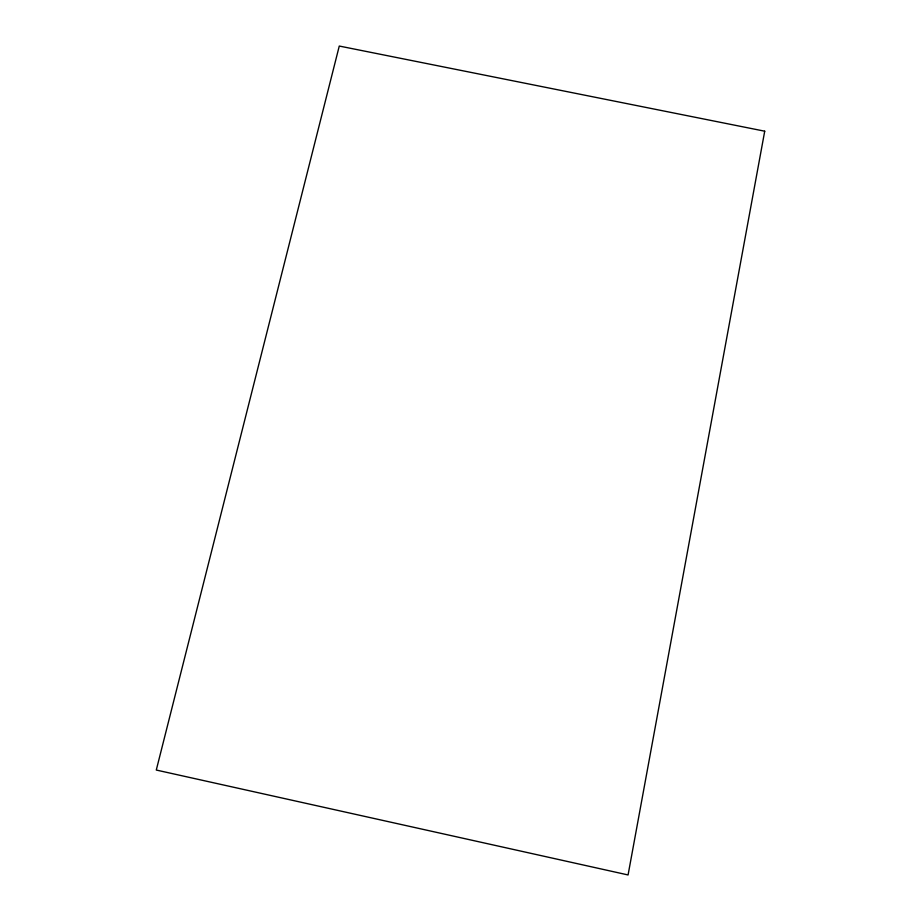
<?xml version="1.0" encoding="UTF-8"?>
<svg xmlns="http://www.w3.org/2000/svg" width="921" height="921" viewBox="0 0 921 921"><rect width="100%" height="100%" fill="white"/><g stroke="black" fill="none" stroke-linecap="round" stroke-linejoin="round"><path stroke-width="1.38" d="M764.718 131.196L628.076 874.95L156.282 770.048L339.273 46.05L764.718 131.196"/></g></svg>
